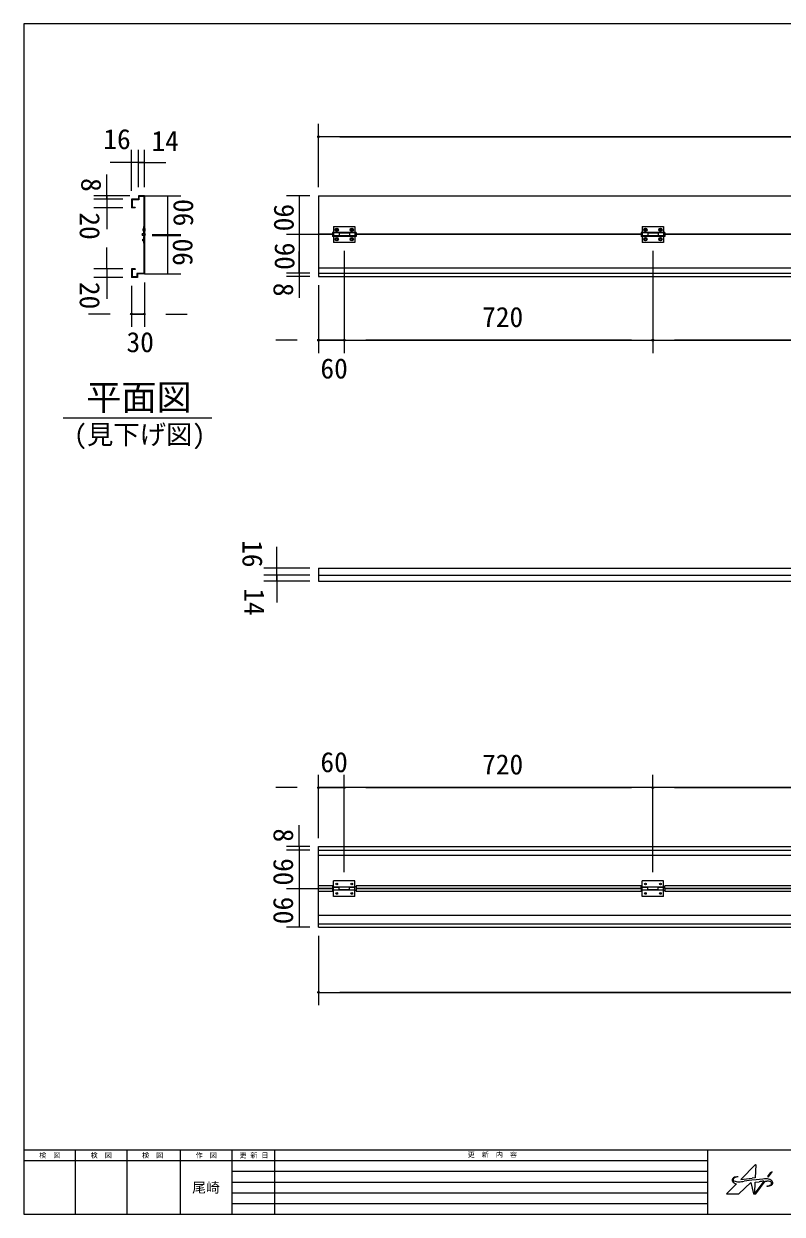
# Model space of a CAD drawing. Units: millimetres, scale not verified. Extents: x -2012 to 2012, y -1388 to 1388.
# Drawn here: x -2012 to -243, y -1388 to 1388 of the extents above; entities that cross this region are included whole.
import ezdxf
from ezdxf.enums import TextEntityAlignment as Align

# ---------------------------------------------------------------- set-up
doc = ezdxf.new("R2010")
doc.units = ezdxf.units.MM
doc.header["$LTSCALE"] = 8
doc.header["$PDMODE"] = 32
doc.header["$PDSIZE"] = 4
for name, color, linetype, lineweight in [('0-0_(2m)ｺｰﾅｰﾊﾟﾈﾙ', 7, 'Continuous', 9), ('0-1_(3m)ｺｰﾅｰﾊﾟﾈﾙ', 7, 'Continuous', 9), ('0-2_0', 7, 'Continuous', 9), ('1-1_ﾛｺﾞ', 4, 'Continuous', 5), ('1-2_図面枠', 7, 'Continuous', 9)]:
    doc.layers.add(name, color=color, linetype=linetype, lineweight=lineweight)
doc.styles.add('ＭＳ ゴシック', font='')
doc.styles.get('ＭＳ ゴシック').set_extended_font_data('MS Gothic')

msp = doc.modelspace()

# ---------------------------------------------------------------- linework, layer by layer
at = {"layer": '0-0_(2m)ｺｰﾅｰﾊﾟﾈﾙ'}
for p, q in [((-2012.5, 1387.5), (-2012.5, -1387.5)), ((-1745.258, 978.438), (-1761.258, 978.424)), ((-1761.258, 978.424), (-1761.24, 958.424)), ((-1731.266, 986.451), (-1745.266, 986.438)), ((-1745.266, 986.438), (-1745.258, 978.438)), ((-1732.464, 985.25), (-1744.064, 985.24)), ((-1732.464, 985.25), (-1732.384, 896.95)), ((-1731.266, 986.451), (-1731.184, 896.951)), ((-1752.74, 958.432), (-1761.24, 958.424)), ((-1752.741, 959.632), (-1760.041, 959.625)), ((-1752.741, 959.632), (-1752.74, 958.432)), ((-1734.895, 909.448), (-1733.395, 909.45)), ((-1734.895, 909.448), (-1734.892, 905.448)), ((-1734.892, 905.448), (-1733.392, 905.45)), ((-1733.466, 890.628), (-1733.466, 875.834)), ((-1733.466, 890.628), (-1732.466, 890.628)), ((-1733.401, 914.95), (-1732.401, 914.95)), ((-1733.401, 914.95), (-1733.386, 899.661)), ((-1732.466, 889.834), (-1731.266, 889.834)), ((-1732.388, 900.95), (-1731.188, 900.951)), ((-1731.184, 896.951), (-1732.384, 896.95)), ((-1731.266, 893.834), (-1731.266, 804.334)), ((-1730.196, 910.452), (-1730.191, 904.452)), ((-1734.966, 885.334), (-1733.466, 885.334)), ((-1734.966, 881.334), (-1734.966, 885.334)), ((-1734.966, 881.334), (-1733.466, 881.334)), ((-1733.466, 875.834), (-1732.466, 875.834)), ((-1730.266, 880.334), (-1730.266, 886.334)), ((-1761.266, 816.334), (-1761.266, 796.334)), ((-1752.766, 816.334), (-1761.266, 816.334)), ((-1760.066, 815.134), (-1760.066, 797.534)), ((-1752.766, 815.134), (-1760.066, 815.134)), ((-1752.766, 816.334), (-1752.766, 815.134)), ((-1732.466, 805.534), (-1748.466, 805.534)), ((-1747.266, 796.334), (-1761.266, 796.334)), ((-1747.266, 804.334), (-1747.266, 796.334)), ((-1731.266, 804.334), (-1747.266, 804.334))]:
    msp.add_line(p, q, dxfattribs=at)
for points in [[(-1744.064, 985.24), (-1744.057, 977.24), (-1760.057, 977.225), (-1760.041, 959.625)], [(-1731.266, 893.834), (-1732.466, 893.834), (-1732.466, 805.534)], [(-1748.466, 805.534), (-1748.466, 797.534), (-1760.066, 797.534)]]:
    msp.add_lwpolyline(points, dxfattribs=at)
for radius in [3.25, 2.25]:
    msp.add_circle((-1732.882, 896.45), radius, dxfattribs=at)
for centre, start, end in [((-1731.196, 910.451), 0.052, 90.052), ((-1731.191, 904.451), 270.052, 0.052), ((-1731.266, 886.334), 0, 90), ((-1731.266, 880.334), 270, 0)]:
    msp.add_arc(centre, 1, start, end, dxfattribs=at)
at = {"layer": '0-1_(3m)ｺｰﾅｰﾊﾟﾈﾙ'}
for p, q in [((-1324.893, 986.451), (1675.107, 986.451)), ((-1324.893, 986.451), (-1324.893, 896.951)), ((-1292.393, 896.951), (-1324.893, 896.951)), ((-1292.393, 895.951), (-1324.893, 895.951)), ((-1324.893, 895.951), (-1324.893, 798.451)), ((-1292.393, 900.951), (-1292.393, 896.951)), ((-1237.393, 900.951), (-1292.393, 900.951)), ((-1292.393, 895.951), (-1292.393, 891.951)), ((-1237.393, 891.951), (-1292.393, 891.951)), ((-1289.893, 914.951), (-1289.893, 893.451)), ((-1289.893, 914.951), (-1239.893, 914.951)), ((-1239.893, 899.951), (-1289.893, 899.951)), ((-1276.893, 893.451), (-1289.893, 893.451)), ((-1239.893, 892.951), (-1289.893, 892.951)), ((-1289.893, 892.951), (-1289.893, 877.951)), ((-1276.893, 899.951), (-1276.893, 892.951)), ((-1252.893, 899.451), (-1276.893, 899.451)), ((-1252.893, 899.951), (-1252.893, 892.951)), ((-1239.893, 893.451), (-1252.893, 893.451)), ((-1239.893, 914.951), (-1239.893, 893.451)), ((-1239.893, 892.951), (-1239.893, 877.951)), ((-1237.393, 900.951), (-1237.393, 896.951)), ((-572.393, 896.951), (-1237.393, 896.951)), ((-1237.393, 895.951), (-1237.393, 891.951)), ((-572.393, 895.951), (-1237.393, 895.951)), ((-572.393, 900.951), (-572.393, 896.951)), ((-517.393, 900.951), (-572.393, 900.951)), ((-572.393, 895.951), (-572.393, 891.951)), ((-517.393, 891.951), (-572.393, 891.951)), ((-569.893, 914.951), (-569.893, 893.451)), ((-569.893, 914.951), (-519.893, 914.951)), ((-519.893, 899.951), (-569.893, 899.951)), ((-556.893, 893.451), (-569.893, 893.451)), ((-569.893, 892.951), (-569.893, 877.951)), ((-519.893, 892.951), (-569.893, 892.951)), ((-556.893, 899.951), (-556.893, 892.951)), ((-532.893, 899.451), (-556.893, 899.451)), ((-532.893, 899.951), (-532.893, 892.951)), ((-519.893, 893.451), (-532.893, 893.451)), ((-519.893, 914.951), (-519.893, 893.451)), ((-519.893, 892.951), (-519.893, 877.951)), ((-517.393, 900.951), (-517.393, 896.951)), ((147.607, 896.951), (-517.393, 896.951)), ((-517.393, 895.951), (-517.393, 891.951)), ((147.607, 895.951), (-517.393, 895.951)), ((-1239.893, 877.951), (-1289.893, 877.951)), ((-519.893, 877.951), (-569.893, 877.951)), ((-1324.893, 818.451), (1675.107, 818.451)), ((-1324.893, 806.451), (1675.107, 806.451)), ((-1324.893, 798.451), (1675.107, 798.451)), ((-1324.893, 118.174), (1675.107, 118.174)), ((-1324.893, 118.174), (-1324.893, 88.174)), ((-1324.893, 102.174), (1675.107, 102.174)), ((-1324.893, 88.174), (1675.107, 88.174)), ((-1324.893, -530.73), (1675.107, -530.73)), ((-1324.893, -628.23), (-1324.893, -530.73)), ((-1324.893, -538.73), (1675.107, -538.73)), ((-1324.893, -550.73), (1675.107, -550.73)), ((-1289.893, -625.23), (-1289.893, -610.23)), ((-1239.893, -610.23), (-1289.893, -610.23)), ((-1239.893, -625.23), (-1239.893, -610.23)), ((-569.893, -625.23), (-569.893, -610.23)), ((-519.893, -610.23), (-569.893, -610.23)), ((-519.893, -625.23), (-519.893, -610.23)), ((-1292.393, -622.23), (-1324.893, -622.23)), ((-1292.393, -628.23), (-1324.893, -628.23)), ((-1324.893, -718.73), (-1324.893, -629.23)), ((-1292.393, -629.23), (-1324.893, -629.23)), ((-1292.393, -635.23), (-1324.893, -635.23)), ((-1292.393, -622.23), (-1292.393, -635.23)), ((-1289.893, -624.23), (-1292.393, -624.23)), ((-1289.893, -633.23), (-1292.393, -633.23)), ((-1239.893, -625.23), (-1289.893, -625.23)), ((-1289.893, -647.23), (-1289.893, -625.73)), ((-1276.893, -625.73), (-1289.893, -625.73)), ((-1239.893, -632.23), (-1289.893, -632.23)), ((-1276.893, -632.23), (-1276.893, -625.23)), ((-1252.893, -631.73), (-1276.893, -631.73)), ((-1252.893, -632.23), (-1252.893, -625.23)), ((-1239.893, -625.73), (-1252.893, -625.73)), ((-1237.393, -624.23), (-1239.893, -624.23)), ((-1239.893, -647.23), (-1239.893, -625.73)), ((-1237.393, -633.23), (-1239.893, -633.23)), ((-1237.393, -622.23), (-1237.393, -635.23)), ((-572.393, -622.23), (-1237.393, -622.23)), ((-572.393, -628.23), (-1237.393, -628.23)), ((-572.393, -629.23), (-1237.393, -629.23)), ((-572.393, -635.23), (-1237.393, -635.23)), ((-572.393, -628.23), (-572.393, -622.23)), ((-569.893, -624.23), (-572.393, -624.23)), ((-572.393, -629.23), (-572.393, -635.23)), ((-569.893, -633.23), (-572.393, -633.23)), ((-519.893, -625.23), (-569.893, -625.23)), ((-569.893, -647.23), (-569.893, -625.73)), ((-556.893, -625.73), (-569.893, -625.73)), ((-519.893, -632.23), (-569.893, -632.23)), ((-556.893, -632.23), (-556.893, -625.23)), ((-532.893, -631.73), (-556.893, -631.73)), ((-532.893, -632.23), (-532.893, -625.23)), ((-519.893, -625.73), (-532.893, -625.73)), ((-517.393, -624.23), (-519.893, -624.23)), ((-519.893, -647.23), (-519.893, -625.73)), ((-517.393, -633.23), (-519.893, -633.23)), ((-517.393, -628.23), (-517.393, -622.23)), ((147.607, -622.23), (-517.393, -622.23)), ((147.607, -628.23), (-517.393, -628.23)), ((-517.393, -629.23), (-517.393, -635.23)), ((147.607, -629.23), (-517.393, -629.23)), ((147.607, -635.23), (-517.393, -635.23)), ((-1239.893, -647.23), (-1289.893, -647.23)), ((-519.893, -647.23), (-569.893, -647.23)), ((-1324.893, -690.73), (1675.107, -690.73)), ((-1324.893, -710.73), (1675.107, -710.73)), ((-1324.893, -718.73), (1675.107, -718.73))]:
    msp.add_line(p, q, dxfattribs=at)
for centre, radius in [((-1282.393, 907.451), 4), ((-1282.393, 885.451), 4), ((-1282.393, 907.451), 2), ((-1247.393, 907.451), 4), ((-1247.393, 885.451), 4), ((-1247.393, 907.451), 2), ((-562.393, 907.451), 4), ((-562.393, 885.451), 4), ((-562.393, 907.451), 2), ((-527.393, 907.451), 4), ((-527.393, 885.451), 4), ((-527.393, 907.451), 2), ((-1282.393, 885.451), 2), ((-1247.393, 885.451), 2), ((-562.393, 885.451), 2), ((-527.393, 885.451), 2), ((-1282.393, -617.73), 2), ((-1282.393, -639.73), 2), ((-1247.393, -617.73), 2), ((-1247.393, -639.73), 2), ((-562.393, -617.73), 2), ((-562.393, -639.73), 2), ((-527.393, -617.73), 2), ((-527.393, -639.73), 2)]:
    msp.add_circle(centre, radius, dxfattribs=at)
at = {"layer": '0-2_0'}
for p, q in [((-1324.893, 1006.451), (-1324.893, 1154.098)), ((1675.107, 1124.098), (-1324.893, 1124.098)), ((-1274.893, 1124.098), (1625.107, 1124.098)), ((-1761.258, 998.424), (-1761.258, 1094.07)), ((-1745.258, 1006.424), (-1745.258, 1094.07)), ((-1745.258, 1006.424), (-1745.258, 1094.07)), ((-1731.258, 1006.424), (-1731.258, 1094.07)), ((-1761.258, 1064.07), (-1811.258, 1064.07)), ((-1745.258, 1064.07), (-1795.258, 1064.07)), ((-1745.258, 1064.07), (-1761.258, 1064.07)), ((-1745.258, 1064.07), (-1695.258, 1064.07)), ((-1731.258, 1064.07), (-1745.258, 1064.07)), ((-1731.258, 1064.07), (-1681.258, 1064.07)), ((-1818.911, 986.438), (-1818.911, 1036.438)), ((-1818.911, 978.438), (-1818.911, 1028.438)), ((-1765.266, 986.438), (-1848.911, 986.438)), ((-1781.266, 978.438), (-1848.911, 978.438)), ((-1781.266, 978.438), (-1848.911, 978.438)), ((-1818.911, 986.438), (-1818.911, 978.438)), ((-1818.911, 978.438), (-1818.911, 928.438)), ((-1818.911, 978.438), (-1818.911, 958.438)), ((-1731.267, 986.451), (-1646.246, 986.451)), ((-1676.246, 896.45), (-1676.246, 986.451)), ((-1344.893, 986.451), (-1399.914, 986.451)), ((-1369.914, 986.451), (-1369.914, 896.451)), ((-1781.266, 958.438), (-1848.911, 958.438)), ((-1818.911, 958.438), (-1818.911, 908.438)), ((-1712.882, 896.45), (-1646.246, 896.45)), ((-1712.881, 894.333), (-1646.244, 894.333)), ((-1676.244, 804.334), (-1676.244, 894.333)), ((-1309.893, 896.451), (-1399.914, 896.451)), ((-1309.893, 896.451), (-1399.914, 896.451)), ((-1369.914, 896.451), (-1369.914, 806.451)), ((-1818.918, 816.348), (-1818.918, 866.348)), ((-1369.914, 806.451), (-1369.914, 856.451)), ((-1264.893, 857.951), (-1264.893, 619.956)), ((-1264.893, 857.951), (-1264.893, 619.956)), ((-544.893, 857.951), (-544.893, 619.956)), ((-544.893, 857.951), (-544.893, 619.956)), ((-1781.273, 816.348), (-1848.918, 816.348)), ((-1818.918, 816.348), (-1818.918, 796.348)), ((-1344.893, 806.451), (-1399.914, 806.451)), ((-1344.893, 806.451), (-1399.914, 806.451)), ((-1369.914, 806.451), (-1369.914, 798.451)), ((-1781.273, 796.348), (-1848.918, 796.348)), ((-1818.918, 796.348), (-1818.918, 746.348)), ((-1731.266, 804.334), (-1646.244, 804.334)), ((-1731.266, 784.334), (-1731.266, 680.883)), ((-1344.893, 798.451), (-1399.914, 798.451)), ((-1369.914, 798.451), (-1369.914, 748.451)), ((-1324.893, 778.451), (-1324.893, 619.956)), ((-1761.266, 776.334), (-1761.266, 680.883)), ((-1811.266, 710.883), (-1861.266, 710.883)), ((-1681.266, 710.883), (-1631.266, 710.883)), ((-1374.893, 649.956), (-1424.893, 649.956)), ((-1264.893, 649.956), (-544.893, 649.956)), ((-594.893, 649.956), (-1214.893, 649.956)), ((-1214.893, 649.956), (-1164.893, 649.956)), ((-544.893, 649.956), (175.107, 649.956)), ((125.107, 649.956), (-494.893, 649.956)), ((-1422.539, 118.174), (-1422.539, 168.174)), ((-1422.539, 102.174), (-1422.539, 152.174)), ((-1344.893, 118.174), (-1452.539, 118.174)), ((-1422.539, 102.174), (-1422.539, 118.174)), ((-1344.893, 102.174), (-1452.539, 102.174)), ((-1344.893, 102.174), (-1452.539, 102.174)), ((-1344.893, 88.174), (-1452.539, 88.174)), ((-1422.539, 102.174), (-1422.539, 52.174)), ((-1422.539, 88.174), (-1422.539, 102.174)), ((-1422.539, 88.174), (-1422.539, 38.174)), ((-1324.893, -510.73), (-1324.893, -363.083)), ((-1264.893, -590.23), (-1264.893, -363.083)), ((-1264.893, -590.23), (-1264.893, -363.083)), ((-544.893, -590.23), (-544.893, -363.083)), ((-544.893, -590.23), (-544.893, -363.083)), ((-1374.893, -393.083), (-1424.893, -393.083)), ((-544.893, -393.083), (-1264.893, -393.083)), ((-1214.893, -393.083), (-594.893, -393.083)), ((-1214.893, -393.083), (-1164.893, -393.083)), ((175.107, -393.083), (-544.893, -393.083)), ((-494.893, -393.083), (125.107, -393.083)), ((-1369.914, -530.73), (-1369.914, -480.73)), ((-1344.893, -530.73), (-1399.914, -530.73)), ((-1344.893, -538.73), (-1399.914, -538.73)), ((-1344.893, -538.73), (-1399.914, -538.73)), ((-1369.914, -530.73), (-1369.914, -538.73)), ((-1369.914, -538.73), (-1369.914, -588.73)), ((-1369.914, -538.73), (-1369.914, -628.73)), ((-1309.893, -628.73), (-1399.914, -628.73)), ((-1309.893, -628.73), (-1399.914, -628.73)), ((-1369.914, -628.73), (-1369.914, -718.73)), ((-1344.893, -718.73), (-1399.914, -718.73)), ((-1324.893, -738.73), (-1324.893, -900.423)), ((-1324.893, -870.423), (1675.107, -870.423)), ((1625.107, -870.423), (-1274.893, -870.423))]:
    msp.add_line(p, q, dxfattribs=at)
for points in [[(-1761.266, 710.883), (-1731.266, 710.883), (-1761.266, 710.883)], [(-1264.893, 649.956), (-1324.893, 649.956), (-1264.893, 649.956)], [(-1324.893, -393.083), (-1264.893, -393.083), (-1324.893, -393.083)]]:
    msp.add_lwpolyline(points, dxfattribs=at)
for p in [(-1324.893, 1124.098), (-1761.266, 710.883), (-1731.266, 710.883), (-1324.893, 649.956), (-1264.893, 649.956), (-544.893, 649.956), (-1324.893, -393.083), (-1264.893, -393.083), (-544.893, -393.083), (-1324.893, -870.423)]:
    msp.add_point(p, dxfattribs=at)
at = {"layer": '1-1_ﾛｺﾞ'}
for p, q in [((-345.914, -1300.407), (-346.642, -1300.367)), ((-306.41, -1313.186), (-297.242, -1311.893)), ((-279.538, -1321.914), (-275.94, -1321.905))]:
    msp.add_line(p, q, dxfattribs=at)
for points in [[(-339.8, -1306.425), (-305.248, -1272.005), (-305.16, -1272.25), (-306.098, -1302.382), (-313.616, -1303.446)], [(-350.008, -1316.552), (-373.511, -1340.049), (-373.409, -1340.078), (-345.478, -1340.102), (-344.827, -1339.678), (-316.118, -1313.733), (-310.538, -1340.112), (-305.218, -1340.112), (-282.686, -1310.374), (-278.999, -1310.359)], [(-288.315, -1305.616), (-304.054, -1307.049), (-314.423, -1308.289), (-332.198, -1310.865)], [(-286.12, -1310.567), (-307.225, -1338.439), (-306.41, -1313.186)]]:
    msp.add_lwpolyline(points, dxfattribs=at)
msp.add_lwpolyline([(-277.962, -1299.615), (-275.034, -1300.17), (-266.637, -1289.065), (-271.528, -1291.15)], close=True, dxfattribs=at)
for centre, radius, start, end in [((-354.263, -1308.022), 5.907, 137.3376, 189.71275), ((-351.988, -1310.118), 9.002, 107.54618, 137.3376), ((-352.927, -1307), 4.674, 114.83245, 184.93336), ((-343.834, -1326.651), 26.326, 94.53365, 114.83245), ((-346.741, -1326.714), 26.407, 94.87761, 107.54618), ((-347.564, -1317.065), 16.723, 86.83781, 94.87761), ((-381.357, -824.587), 483.626, 274.92935, 278.0518), ((-381.357, -824.587), 483.626, 274.92935, 278.0518), ((-356.528, -1308.409), 3.61, 189.71275, 211.14694), ((-348.294, -1303.432), 13.231, 211.14694, 262.55517), ((-354.81, -1307.163), 2.784, 184.93336, 245.82613), ((-345.45, -1286.31), 25.641, 245.82613, 271.56003), ((-347.692, -1203.959), 108.022, 271.56003, 278.24678), ((-260.943, -1569.143), 259.798, 95.56117, 98.03149), ((-281.734, -1363.809), 58.564, 89.15854, 96.45212), ((-281.262, -1331.628), 26.379, 63.69068, 89.15854), ((-280.054, -1302.301), 19.62, 271.50312, 302.01879), ((-278.906, -1334.826), 24.467, 73.31829, 90.21697), ((-275.974, -1308.49), 13.415, 270.14682, 315.9742), ((-273.678, -1317.377), 6.251, 36.42787, 73.31829), ((-271.59, -1315.836), 3.656, 302.01879, 36.42787), ((-273.17, -1315.262), 8.122, 8.17288, 63.69068), ((-269.511, -1314.737), 4.426, 315.9742, 8.17288)]:
    msp.add_arc(centre, radius, start, end, dxfattribs=at)
at = {"layer": '1-2_図面枠'}
for p, q in [((-1920.996, 468.992), (-1573.534, 468.992)), ((-2012.5, -1237.5), (2012.5, -1237.5)), ((-1892.5, -1237.5), (-1892.5, -1387.5)), ((-1772.5, -1237.5), (-1772.5, -1387.5)), ((-1647.5, -1237.5), (-1647.5, -1387.5)), ((-1527.5, -1237.5), (-1527.5, -1387.5)), ((-1427.5, -1237.5), (-1427.5, -1387.5)), ((-417.5, -1237.5), (-417.5, -1387.5)), ((-2012.5, -1262.5), (-417.5, -1262.5)), ((-1527.5, -1287.5), (-417.5, -1287.5)), ((-1527.5, -1312.5), (-417.5, -1312.5)), ((-1527.5, -1337.5), (-417.5, -1337.5)), ((-1527.5, -1362.5), (-417.5, -1362.5))]:
    msp.add_line(p, q, dxfattribs=at)
for points in [[(-2012.5, -1387.5), (2012.5, -1387.5), (2012.5, 1387.5), (-2012.5, 1387.5)], [(-2012.5, 1387.5), (-2012.5, -1237.5), (2012.5, -1237.5)]]:
    msp.add_lwpolyline(points, dxfattribs=at)

# ---------------------------------------------------------------- texts
at = {"layer": '0-2_0', "color": 2, "style": 'ＭＳ ゴシック'}
for s, p in [('16', (-1826.933, 1081.202)), ('14', (-1714.674, 1076.861)), ('720', (-943.293, 666.556)), ('30', (-1772.866, 607.943)), ('60', (-1320.493, 546.514)), ('60', (-1320.493, -371.185)), ('720', (-943.293, -376.483))]:
    msp.add_text(s, height=46.92, dxfattribs=at).set_placement(p, align=Align.BOTTOM_LEFT)
for s, rotation, p in [('8', 270, (-1892.502, 1027.876)), ('90', 90, (-1603.465, 915.289)), ('20', 270, (-1896.053, 947.964)), ('90', 270, (-1442.641, 967.614)), ('90', 90, (-1605.014, 823.17)), ('90', 270, (-1440.926, 877.614)), ('20', 270, (-1896.06, 785.873)), ('8', 270, (-1443.992, 783.642)), ('16', 270, (-1516.47, 183.849)), ('14', 270, (-1512.13, 71.59)), ('8', 270, (-1443.992, -488.347)), ('90', 270, (-1444.109, -557.566)), ('90', 270, (-1444.109, -647.566))]:
    msp.add_text(s, height=46.92, rotation=rotation, dxfattribs=at).set_placement(p, align=Align.BOTTOM_LEFT)
at = {"layer": '1-2_図面枠', "style": 'ＭＳ ゴシック'}
for s, height, p in [('平面図', 60.06, (-1866.702, 469.05)), ('(見下げ図)', 45.04, (-1895.658, 394.131)), ('検\u3000図', 11.73, (-1976.5, -1259.6)), ('検\u3000図', 11.73, (-1856.5, -1259.6)), ('検\u3000図', 11.73, (-1736.5, -1259.6)), ('作\u3000図', 11.73, (-1611.5, -1259.6)), ('更 新 日', 11.73, (-1509.5, -1259.6)), ('更\u3000新\u3000内\u3000容', 11.73, (-976.974, -1258.063)), ('尾崎', 23.46, (-1619.5, -1344.2))]:
    msp.add_text(s, height=height, dxfattribs=at).set_placement(p, align=Align.BOTTOM_LEFT)

doc.saveas('drawing.dxf')
